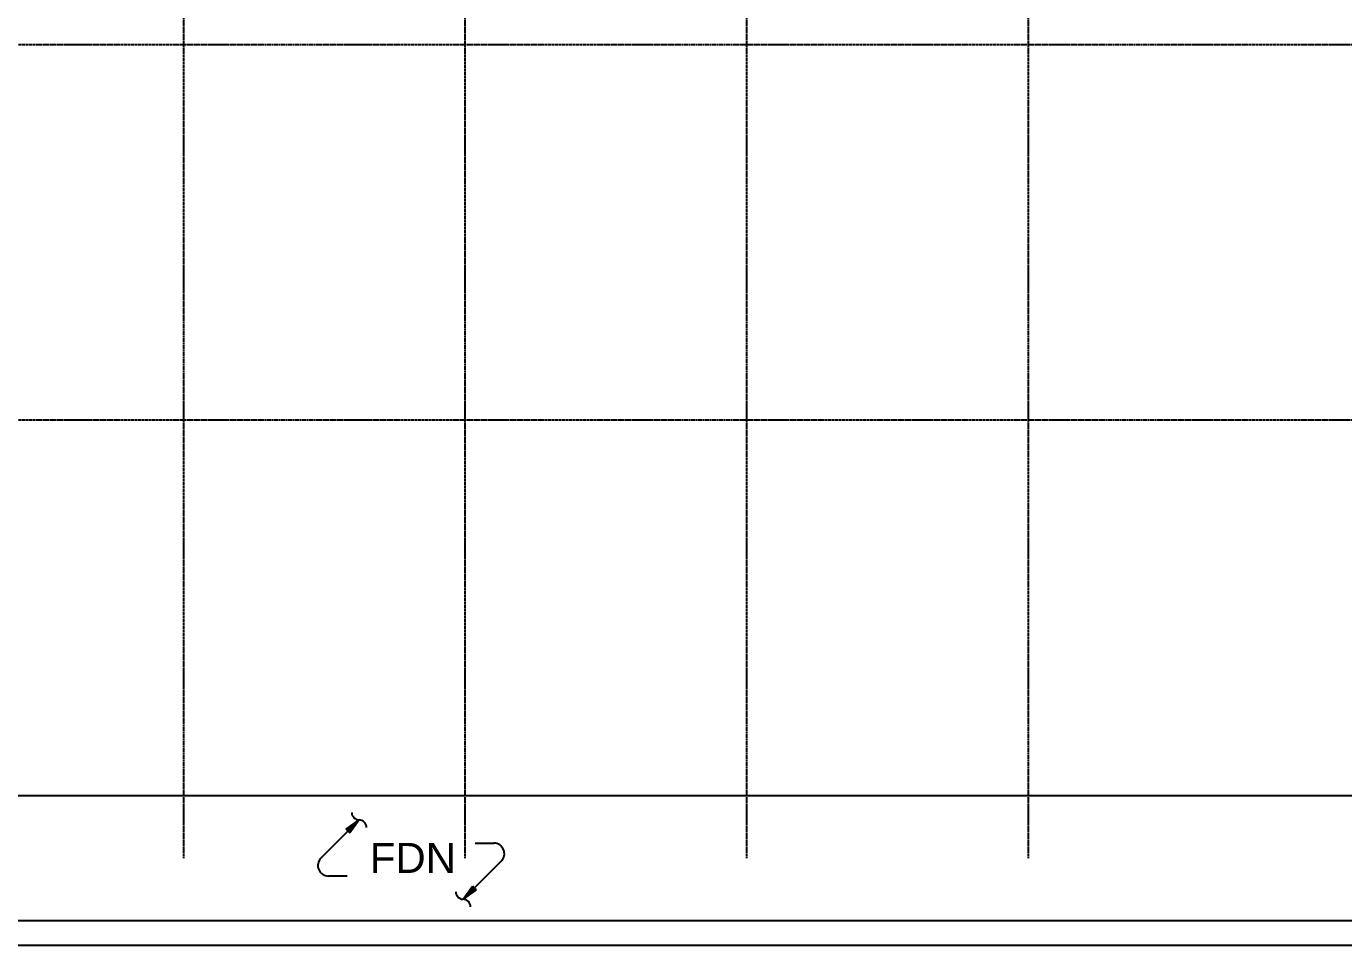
# Model space of a CAD drawing. Header units: millimetres. Extents: x 66027 to 360317, y -114806 to -64032.
# Drawn here: x 317186 to 327712, y -105925 to -98580 of the extents above; entities that cross this region are included whole.
import ezdxf

# ---------------------------------------------------------------- set-up
doc = ezdxf.new("R2010")
doc.units = ezdxf.units.MM
doc.header["$LTSCALE"] = 140
doc.linetypes.add('CENTER', pattern=[2, 1.25, -0.25, 0.25, -0.25])
for name, color, linetype in [('C_BLOCK', 7, 'Continuous'), ('C_CEN', 1, 'CENTER'), ('C_CONC', 3, 'Continuous'), ('C_TEXT_01', 2, 'Continuous')]:
    doc.layers.add(name, color=color, linetype=linetype)
doc.styles.add('Arial', font='arial.ttf')

# ---------------------------------------------------------------- blocks, each defined once
blk = doc.blocks.new('S1')
at = {"layer": 'C_BLOCK', "color": 1, "linetype": 'Continuous'}
for p, q in [((1.58, 7.47), (-3.5, 2.39)), ((-0.15, 6.23), (1.58, 7.47)), ((-0.04, 6.22), (1.28, 7.17)), ((1.28, 7.17), (0.33, 5.84)), ((1.58, 7.47), (0.34, 5.74)), ((0.1, 5.98), (-0.15, 6.23)), ((-0.04, 6.22), (0.33, 5.84)), ((0.06, 6.21), (0.98, 6.87)), ((0.06, 6.21), (0.33, 5.95)), ((0.1, 5.98), (0.34, 5.74)), ((0.17, 6.21), (0.68, 6.57)), ((0.17, 6.21), (0.32, 6.06)), ((0.68, 6.57), (0.32, 6.06)), ((0.98, 6.87), (0.33, 5.95)), ((0, 0), (-2.51, 0))]:
    blk.add_line(p, q, dxfattribs=at)
for centre, radius, start, end in [((1.61, 8.49), 1.02, 181.7902, 268.2045), ((1.55, 6.45), 1.02, 1.7902, 88.2045), ((-2.51, 1.4), 1.4, 135, 270)]:
    blk.add_arc(centre, radius, start, end, dxfattribs=at)
blk = doc.blocks.new('A$C72F612F9')
at = {"layer": 'C_CONC', "color": 8}
for p, q in [((0, 0), (21000, 0)), ((-650, -1000), (21750, -1000))]:
    blk.add_line(p, q, dxfattribs=at)
at = {"layer": 'C_CONC', "color": 8, "ltscale": 0.1}
blk.add_lwpolyline([(21850, -1200), (-750, -1200), (-750, -1000), (21850, -1000), (21850, -1200)], dxfattribs=at)

msp = doc.modelspace()

# ---------------------------------------------------------------- linework, layer by layer
at = {"layer": 'C_CEN', "color": 1, "ltscale": 0.1}
for p, q in [((318441.2, -95225), (318441.2, -105225)), ((320691.2, -95225), (320691.2, -105225)), ((322941.2, -95225), (322941.2, -105225)), ((325191.2, -95225), (325191.2, -105225)), ((309316.2, -98725), (331316.2, -98725)), ((309316.2, -101725), (331316.2, -101725))]:
    msp.add_line(p, q, dxfattribs=at)

# ---------------------------------------------------------------- block references
at = {"layer": 'C_BLOCK', "color": 7, "linetype": 'Continuous', "lineweight": 0, "xscale": 60, "yscale": 60, "zscale": 60}
msp.add_blockref('S1', (319750.4, -105369), dxfattribs=at)
at = {"layer": 'C_BLOCK', "color": 7, "linetype": 'Continuous', "lineweight": 0, "xscale": 60, "yscale": 60, "zscale": 60, "rotation": 180}
msp.add_blockref('S1', (320771.3, -105106.3), dxfattribs=at)
at = {"layer": 'C_CEN'}
msp.add_blockref('A$C72F612F9', (309816.2, -104725), dxfattribs=at)

# ---------------------------------------------------------------- texts
at = {"layer": 'C_TEXT_01', "style": 'Arial'}
msp.add_text('FDN', height=240, dxfattribs=at).set_placement((319930.4, -105343.8))

doc.saveas('drawing.dxf')
